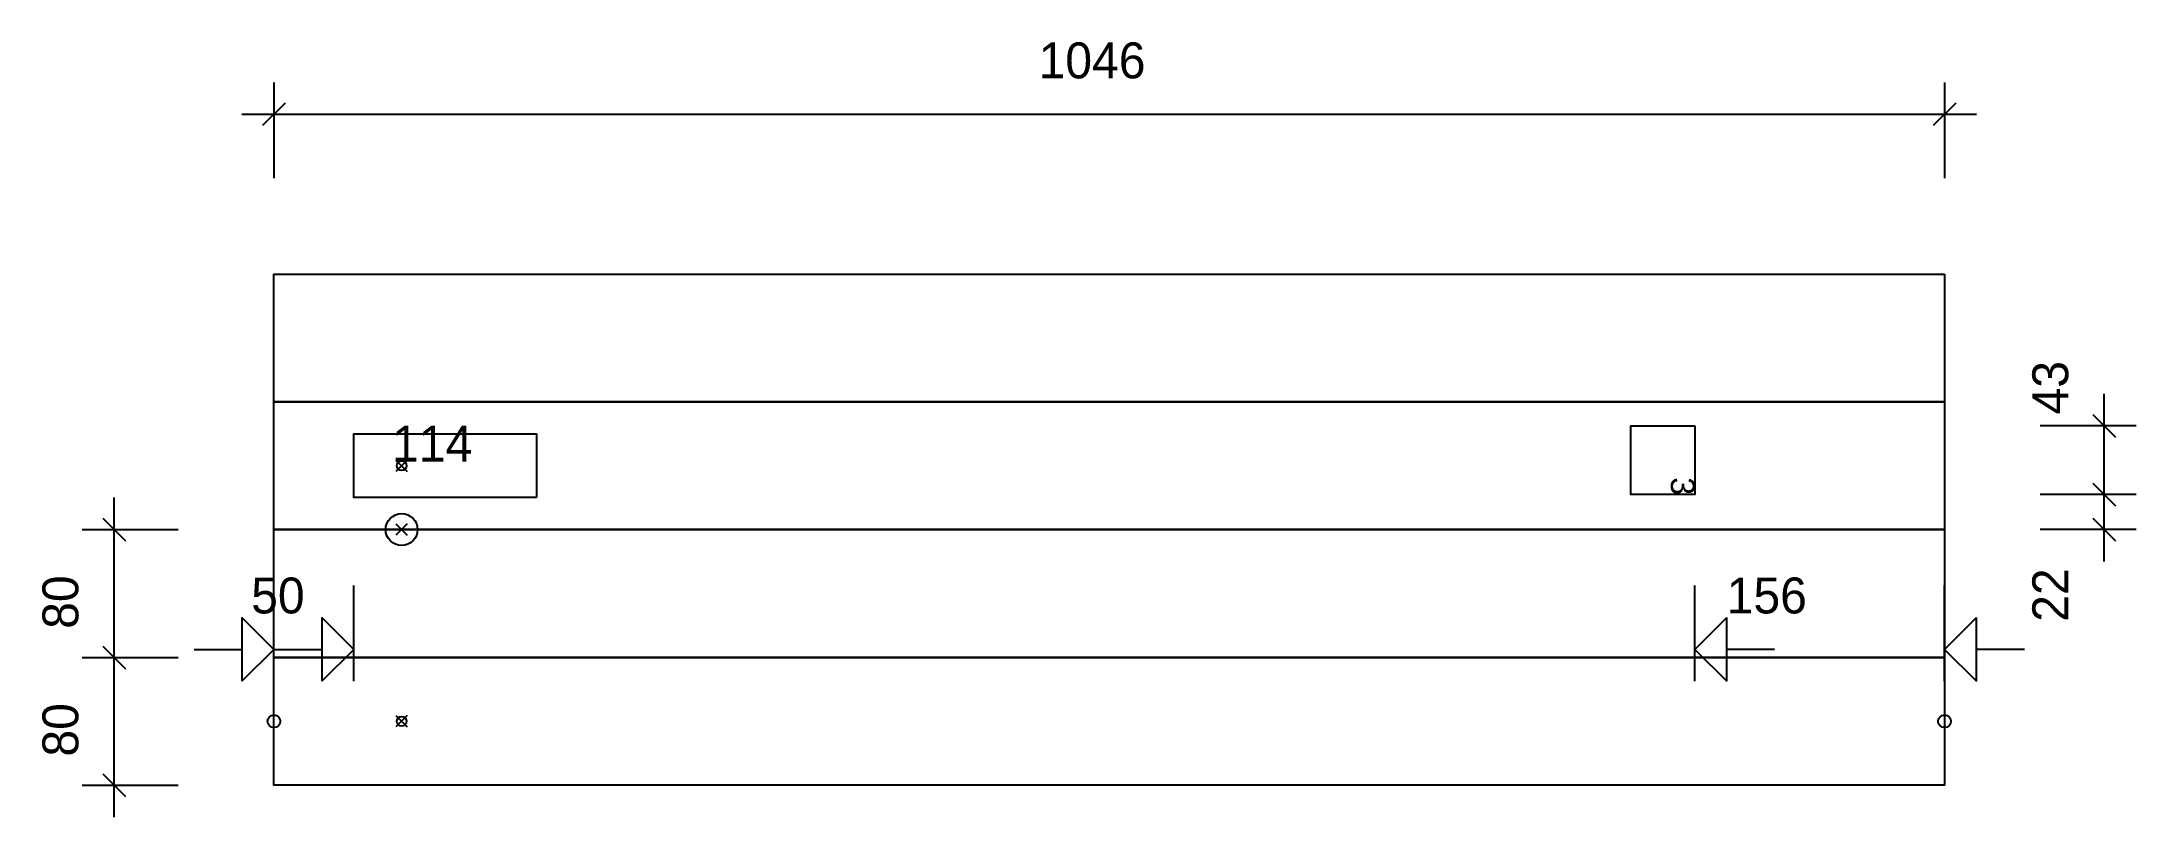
# Model space of a CAD drawing. Header units: millimetres. Extents: x -145 to 1166, y -20 to 465.
import ezdxf
from ezdxf.enums import TextEntityAlignment as Align

# ---------------------------------------------------------------- set-up
doc = ezdxf.new("R2010")
doc.units = ezdxf.units.MM
for name, color, linetype in [('1_StPR', 7, 'CONTINUOUS'), ('CONTOUR', 7, 'CONTINUOUS'), ('CUT_HANDRAIL', 7, 'CONTINUOUS'), ('CUT_STEP', 7, 'CONTINUOUS'), ('CUT_STEPTEXT', 7, 'CONTINUOUS'), ('DIMLINES', 7, 'CONTINUOUS'), ('DIMLINESTEXT', 7, 'CONTINUOUS'), ('DRILLINGS', 7, 'CONTINUOUS')]:
    doc.layers.add(name, color=color, linetype=linetype)

msp = doc.modelspace()

# ---------------------------------------------------------------- linework, layer by layer
at = {"layer": '1_StPR', "color": 0}
for centre in [(0, 40), (1046.429, 40)]:
    msp.add_circle(centre, 4, dxfattribs=at)
at = {"layer": 'CONTOUR', "color": 0, "linetype": '0'}
for points in [[(1046.429, 320), (1046.429, 240), (0, 240), (0, 320), (1046.429, 320)], [(1046.429, 240), (1046.429, 160), (0, 160), (0, 240), (1046.429, 240)], [(1046.429, 160), (1046.429, 80), (0, 80), (0, 160), (1046.429, 160)], [(1046.429, 80), (1046.429, 0), (0, 0), (0, 80), (1046.429, 80)]]:
    msp.add_lwpolyline(points, dxfattribs=at)
at = {"layer": 'CUT_HANDRAIL', "color": 1, "linetype": '1'}
msp.add_lwpolyline([(164.413, 180), (107.206, 180), (50, 180), (50, 220), (164.413, 220), (164.413, 180)], dxfattribs=at)
at = {"layer": 'CUT_STEP', "color": 1, "linetype": '1'}
msp.add_lwpolyline([(890, 225), (890, 203.5), (890, 182), (850, 182), (850, 225), (890, 225)], dxfattribs=at)
at = {"layer": 'DIMLINES', "color": 0}
for p, q in [((0, 440), (0, 380)), ((1046.429, 440), (1046.429, 380)), ((-20, 420), (1066.429, 420)), ((7.071, 427.071), (-7.071, 412.929)), ((1053.5, 427.071), (1039.358, 412.929)), ((1146.429, 140), (1146.429, 245)), ((1166.429, 225), (1106.429, 225)), ((1139.358, 232.071), (1153.5, 217.929)), ((1139.358, 189.071), (1153.5, 174.929)), ((-100, 60), (-100, 180)), ((1166.429, 182), (1106.429, 182)), ((-120, 160), (-60, 160)), ((-107.071, 167.071), (-92.929, 152.929)), ((1166.429, 160), (1106.429, 160)), ((1139.358, 167.071), (1153.5, 152.929)), ((0, 65), (0, 125)), ((50, 65), (50, 125)), ((890, 65), (890, 125)), ((1046.429, 65), (1046.429, 125)), ((0, 85), (-20, 105)), ((-20, 105), (-20, 65)), ((50, 85), (30, 105)), ((30, 105), (30, 65)), ((890, 85), (910, 105)), ((910, 65), (910, 105)), ((1046.429, 85), (1066.429, 105)), ((1066.429, 65), (1066.429, 105)), ((-100, -20), (-100, 100)), ((-120, 80), (-60, 80)), ((-120, 80), (-60, 80)), ((-107.071, 87.071), (-92.929, 72.929)), ((-107.071, 87.071), (-92.929, 72.929)), ((-50, 85), (-20, 85)), ((0, 85), (-20, 65)), ((0, 85), (30, 85)), ((50, 85), (30, 65)), ((890, 85), (910, 65)), ((940, 85), (910, 85)), ((1046.429, 85), (1066.429, 65)), ((1096.429, 85), (1066.429, 85)), ((-120, 0), (-60, 0)), ((-107.071, 7.071), (-92.929, -7.071))]:
    msp.add_line(p, q, dxfattribs=at)
at = {"layer": 'DRILLINGS', "color": 3}
for p, q in [((83.536, 203.536), (76.464, 196.464)), ((76.466, 203.536), (83.534, 196.464)), ((83.536, 163.536), (76.464, 156.464)), ((76.466, 163.536), (83.534, 156.464)), ((83.536, 43.536), (76.464, 36.464)), ((76.466, 43.536), (83.534, 36.464))]:
    msp.add_line(p, q, dxfattribs=at)
for centre, radius in [((80, 200), 3), ((80, 160), 10), ((80, 40), 3)]:
    msp.add_circle(centre, radius, dxfattribs=at)

# ---------------------------------------------------------------- texts
at = {"layer": 'CUT_STEPTEXT'}
msp.add_text('3', height=15, rotation=270, dxfattribs=at).set_placement((890, 192.75), align=Align.TOP_LEFT)
at = {"layer": 'DIMLINESTEXT'}
for s, p in [('1046', (478.993, 465)), ('114', (74.041, 225)), ('50', (-14.221, 130)), ('156', (910, 130))]:
    msp.add_text(s, height=22.5, dxfattribs=at).set_placement(p, align=Align.TOP_LEFT)
for s, p in [('43', (1101.429, 232.1)), ('22', (1101.429, 102.279)), ('80', (-145, 97.889)), ('80', (-145, 17.889))]:
    msp.add_text(s, height=22.5, rotation=90, dxfattribs=at).set_placement(p, align=Align.TOP_LEFT)

doc.saveas('drawing.dxf')
